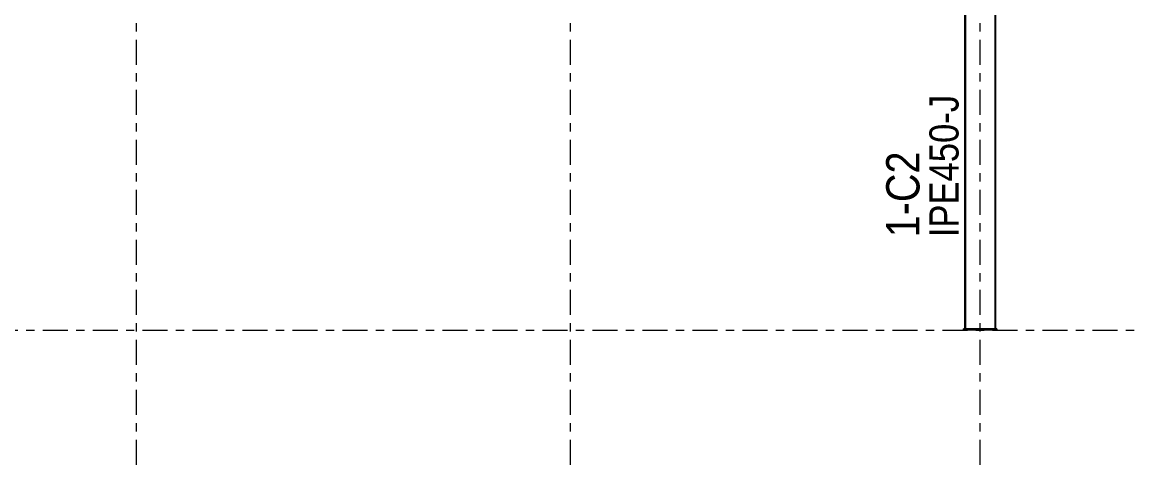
# Model space of a CAD drawing. Header units: millimetres. Extents: x -65 to 757, y -38 to 536.
# Drawn here: x 437.6 to 571.2, y 176 to 229.1 of the extents above; entities that cross this region are included whole.
import ezdxf

# ---------------------------------------------------------------- set-up
doc = ezdxf.new("R2010")
doc.units = ezdxf.units.MM
for name, pattern in [('XKITLINE00', [0]), ('XKITLINE02', [4, 2, -2]), ('XKITLINE03', [6, 3, -1, 1, -1])]:
    doc.linetypes.add(name, pattern=pattern)
for name, color, linetype, lineweight in [('Part', 2, 'Continuous', 0), ('PartMark', 7, 'Continuous', 0), ('S-grid', 1, 'Continuous', 0)]:
    doc.layers.add(name, color=color, linetype=linetype, lineweight=lineweight)
doc.styles.add('ARIAL', font='ARIAL.TTF')

# ---------------------------------------------------------------- blocks, each defined once
blk = doc.blocks.new('*A1052')
at = {"layer": 'S-grid', "color": 1, "linetype": 'XKITLINE03', "lineweight": 0}
blk.add_line((-10, 192.12), (571.18, 192.12), dxfattribs=at)
blk = doc.blocks.new('*A1054')
at = {"layer": 'S-grid', "color": 1, "linetype": 'XKITLINE03', "lineweight": 0}
for p, q in [((552.5, 277.29), (552.5, 315.67)), ((552.5, 175.98), (552.5, 267.53))]:
    blk.add_line(p, q, dxfattribs=at)
at = {"layer": 'S-grid', "color": 3, "style": 'ARIAL', "width": 0.85}
blk.add_text('S', height=3, dxfattribs=at).set_placement((551.17, 316.67))
blk = doc.blocks.new('*A1056')
at = {"layer": 'S-grid', "color": 1, "linetype": 'XKITLINE03', "lineweight": 0}
blk.add_line((503.33, 175.98), (503.33, 315.67), dxfattribs=at)
at = {"layer": 'S-grid', "color": 3, "style": 'ARIAL', "width": 0.85}
blk.add_text('T3', height=3, dxfattribs=at).set_placement((501, 316.67))
blk = doc.blocks.new('*A1058')
at = {"layer": 'S-grid', "color": 1, "linetype": 'XKITLINE03', "lineweight": 0}
for p, q in [((451.25, 287.97), (451.25, 315.67)), ((451.25, 175.98), (451.25, 278.21))]:
    blk.add_line(p, q, dxfattribs=at)
at = {"layer": 'S-grid', "color": 3, "style": 'ARIAL', "width": 0.85}
blk.add_text('T2', height=3, dxfattribs=at).set_placement((448.92, 316.67))
blk = doc.blocks.new('*A1329')
at = {"layer": 'Part', "color": 2, "linetype": 'XKITLINE00', "lineweight": 0}
for p, q in [((554.5, 192.29), (550.5, 192.29)), ((550.5, 192.12), (550.5, 192.29)), ((554.5, 192.12), (550.5, 192.12)), ((554.5, 192.29), (554.5, 192.12))]:
    blk.add_line(p, q, dxfattribs=at)
blk = doc.blocks.new('*A1532')
at = {"layer": 'Part', "color": 7, "linetype": 'XKITLINE02', "lineweight": 0}
for p, q in [((554.38, 266.92), (550.62, 263.97)), ((550.74, 233.75), (550.74, 233.67)), ((554.26, 233.75), (554.26, 233.67)), ((550.62, 192.29), (554.38, 192.29))]:
    blk.add_line(p, q, dxfattribs=at)
at = {"layer": 'Part', "color": 2, "linetype": 'XKITLINE00', "lineweight": 0}
for p, q in [((554.26, 266.83), (554.26, 233.75)), ((554.38, 192.29), (554.38, 266.92)), ((550.62, 263.97), (550.62, 192.29)), ((550.74, 264.06), (550.74, 233.75)), ((550.74, 233.67), (550.74, 192.29)), ((554.26, 233.67), (554.26, 192.29))]:
    blk.add_line(p, q, dxfattribs=at)
blk = doc.blocks.new('*A2087')
at = {"layer": 'PartMark', "color": 7, "style": 'ARIAL', "width": 0.85}
blk.add_text('IPE450-J', height=3.5, rotation=90.0002, dxfattribs=at).set_placement((549.92, 203.29))
at = {"layer": 'PartMark', "color": 3, "style": 'ARIAL', "width": 0.85}
blk.add_text('1-C2', height=4, rotation=90.0002, dxfattribs=at).set_placement((545.23, 203.29))

msp = doc.modelspace()

# ---------------------------------------------------------------- block references
at = {"lineweight": 0}
for name in ['*A1058', '*A1056', '*A1054', '*A1532', '*A2087', '*A1052', '*A1329']:
    msp.add_blockref(name, (0, 0), dxfattribs=at)

doc.saveas('drawing.dxf')
